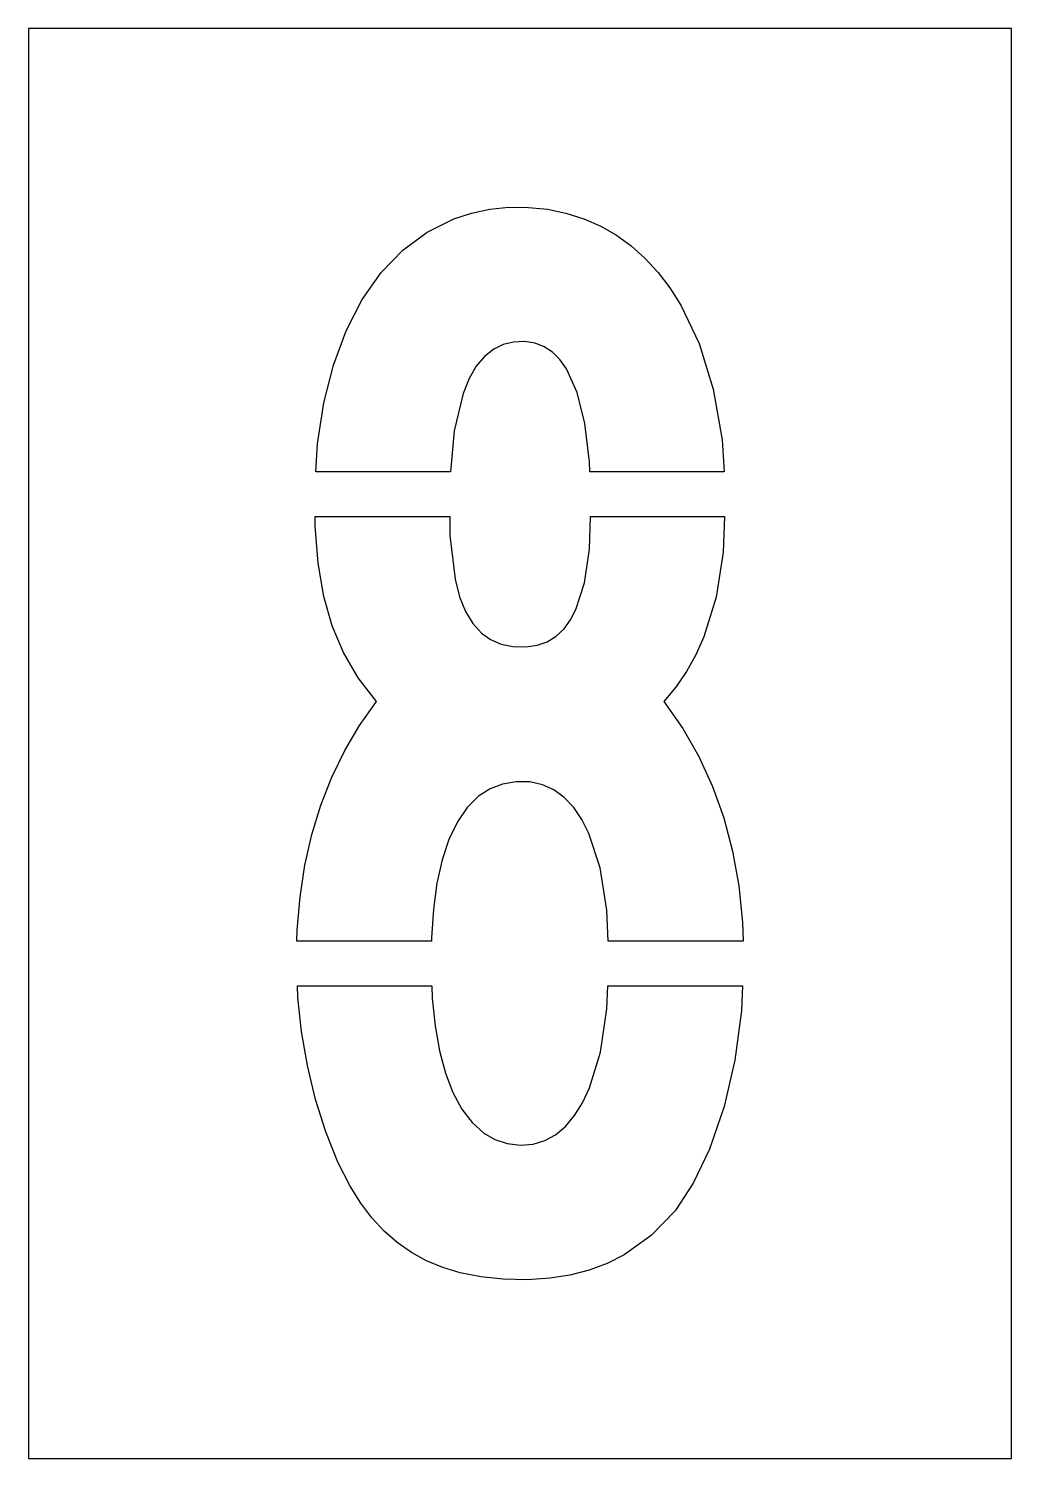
# Model space of a CAD drawing. Extents: x 0 to 11, y 0 to 16.
import ezdxf

# ---------------------------------------------------------------- set-up
doc = ezdxf.new("R2010")
doc.units = 0
doc.layers.add('CUT', color=7, linetype='Continuous')
doc.layers.add('OUTSIDE', color=1, linetype='Continuous')

msp = doc.modelspace()

# ---------------------------------------------------------------- linework, layer by layer
at = {"layer": 'CUT'}
for points in [[(6.1396, 11.929), (6.0202, 12.1935), (5.9454, 12.2978), (5.8634, 12.3787), (5.77, 12.4402), (5.6697, 12.4791), (5.5546, 12.4972), (5.4265, 12.4918), (5.3125, 12.4644), (5.2068, 12.4141), (5.1015, 12.3316), (5.0094, 12.2217), (4.9301, 12.0847), (4.8621, 11.9173), (4.7643, 11.4999), (4.7216, 11.0404), (3.2142, 11.0404), (3.2353, 11.3517), (3.3051, 11.8106), (3.4118, 12.2328), (3.5552, 12.6196), (3.735, 12.9672), (3.9479, 13.2691), (4.1898, 13.5203), (4.4609, 13.7217), (4.7598, 13.8707), (4.9556, 13.9351), (5.1609, 13.9783), (5.3752, 14), (5.5945, 13.9997), (5.8092, 13.9781), (6.0147, 13.936), (6.214, 13.8726), (6.4032, 13.7888), (6.579, 13.6875), (6.7442, 13.5675), (6.8988, 13.4296), (7.0447, 13.2714), (7.1765, 13.0988), (7.2987, 12.9065), (7.5037, 12.4771), (7.6623, 11.9657), (7.7615, 11.3986), (7.7833, 11.0404), (6.2806, 11.0404), (6.2768, 11.1521), (6.2254, 11.5804)], [(6.1012, 7.2835), (5.9953, 7.3954), (5.8782, 7.4805), (5.7502, 7.5386), (5.6117, 7.5695), (5.4556, 7.5724), (5.3029, 7.5461), (5.1652, 7.4923), (5.0373, 7.4092), (4.9098, 7.2832), (4.7991, 7.1224), (4.7052, 6.9274), (4.6287, 6.6984), (4.57, 6.4358), (4.5301, 6.1456), (4.5081, 5.8237), (4.5077, 5.7897), (3.0041, 5.7897), (3.0068, 5.9127), (3.0387, 6.2832), (3.0932, 6.6383), (3.1707, 6.9814), (3.2712, 7.3117), (3.3934, 7.6246), (3.5381, 7.9231), (3.7034, 8.2031), (3.8925, 8.4701), (3.6894, 8.7364), (3.5259, 9.0168), (3.3988, 9.3165), (3.3046, 9.644), (3.2402, 10.0177), (3.2073, 10.4335), (3.2068, 10.5384), (4.7147, 10.5384), (4.7149, 10.3272), (4.7726, 9.8405), (4.8245, 9.6416), (4.8906, 9.4767), (4.9723, 9.3412), (5.0702, 9.2343), (5.1715, 9.1628), (5.2894, 9.1127), (5.4216, 9.0857), (5.5645, 9.0815), (5.6922, 9.0999), (5.8046, 9.1395), (5.9049, 9.2011), (5.9934, 9.2847), (6.0649, 9.3823), (6.1266, 9.4996), (6.2215, 9.7978), (6.2767, 10.1737), (6.2906, 10.5384), (7.7902, 10.5384), (7.774, 10.1416), (7.6941, 9.6377), (7.5577, 9.1929), (7.4669, 8.9904), (7.3624, 8.8039), (7.2423, 8.6297), (7.1085, 8.4702), (7.3208, 8.1683), (7.5023, 7.8536), (7.6559, 7.5202), (7.7816, 7.1676), (7.8793, 6.7954), (7.948, 6.408), (7.9892, 6.0013), (7.9959, 5.7897), (6.4878, 5.7897), (6.4718, 6.1368), (6.3962, 6.6099), (6.2716, 6.9945), (6.1919, 7.1511)], [(6.6665, 2.2778), (6.4747, 2.1816), (6.273, 2.1066), (6.0575, 2.051), (5.8322, 2.0159), (5.584, 2), (5.3103, 2.0056), (5.062, 2.0311), (4.8315, 2.0763), (4.6362, 2.1351), (4.4545, 2.2107), (4.2857, 2.3031), (4.1261, 2.4148), (3.9786, 2.5443), (3.8425, 2.6918), (3.7169, 2.8573), (3.5991, 3.0447), (3.4612, 3.3155), (3.3259, 3.6558), (3.213, 4.0153), (3.1214, 4.3957), (3.0553, 4.7777), (3.0142, 5.1579), (3.0086, 5.2877), (4.5124, 5.2877), (4.5184, 5.1467), (4.5503, 4.8392), (4.5997, 4.5607), (4.6662, 4.3122), (4.7493, 4.0949), (4.8487, 3.9097), (4.9641, 3.758), (5.095, 3.6406), (5.2201, 3.5681), (5.3563, 3.5227), (5.5062, 3.5051), (5.649, 3.5168), (5.7787, 3.5562), (5.899, 3.6226), (6.0093, 3.7151), (6.1111, 3.8357), (6.2002, 3.979), (6.2783, 4.1464), (6.3992, 4.5461), (6.4731, 5.0319), (6.4842, 5.2877), (7.9899, 5.2877), (7.9773, 5.0089), (7.9033, 4.4582), (7.7837, 3.9373), (7.6214, 3.4606), (7.4395, 3.0787), (7.2359, 2.7701), (6.9698, 2.4933)]]:
    msp.add_lwpolyline(points, close=True, dxfattribs=at)
at = {"layer": 'OUTSIDE'}
msp.add_lwpolyline([(0, 0), (11, 0), (11, 16), (0, 16)], close=True, dxfattribs=at)

doc.saveas('drawing.dxf')
